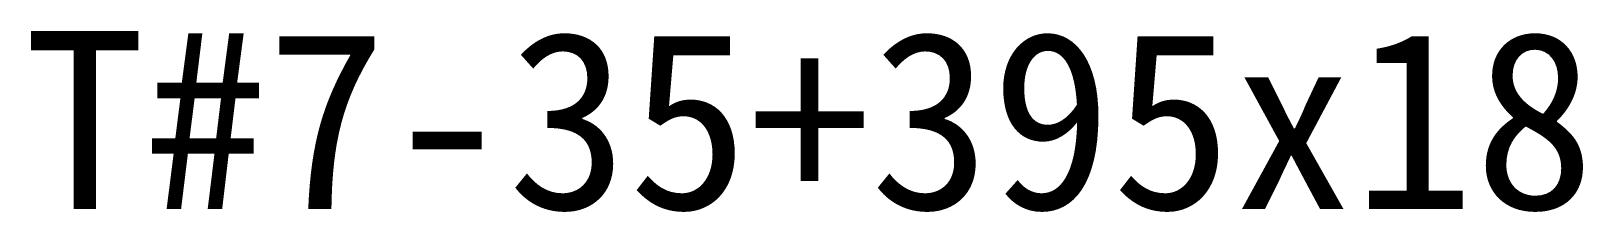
# Model space of a CAD drawing. Header units: millimetres. Extents: x 1741 to 2047, y 1755 to 1790.
import ezdxf

# ---------------------------------------------------------------- set-up
doc = ezdxf.new("R2010")
doc.units = ezdxf.units.MM
doc.layers.add('!柱筋', color=3, linetype='Continuous')
doc.styles.add('標楷體', font='kaiu.ttf')

msp = doc.modelspace()

# ---------------------------------------------------------------- texts
at = {"layer": '!柱筋', "style": '標楷體'}
msp.add_text('T#7-35+395x18', height=35, dxfattribs=at).set_placement((1739.96, 1755.45))

doc.saveas('drawing.dxf')
